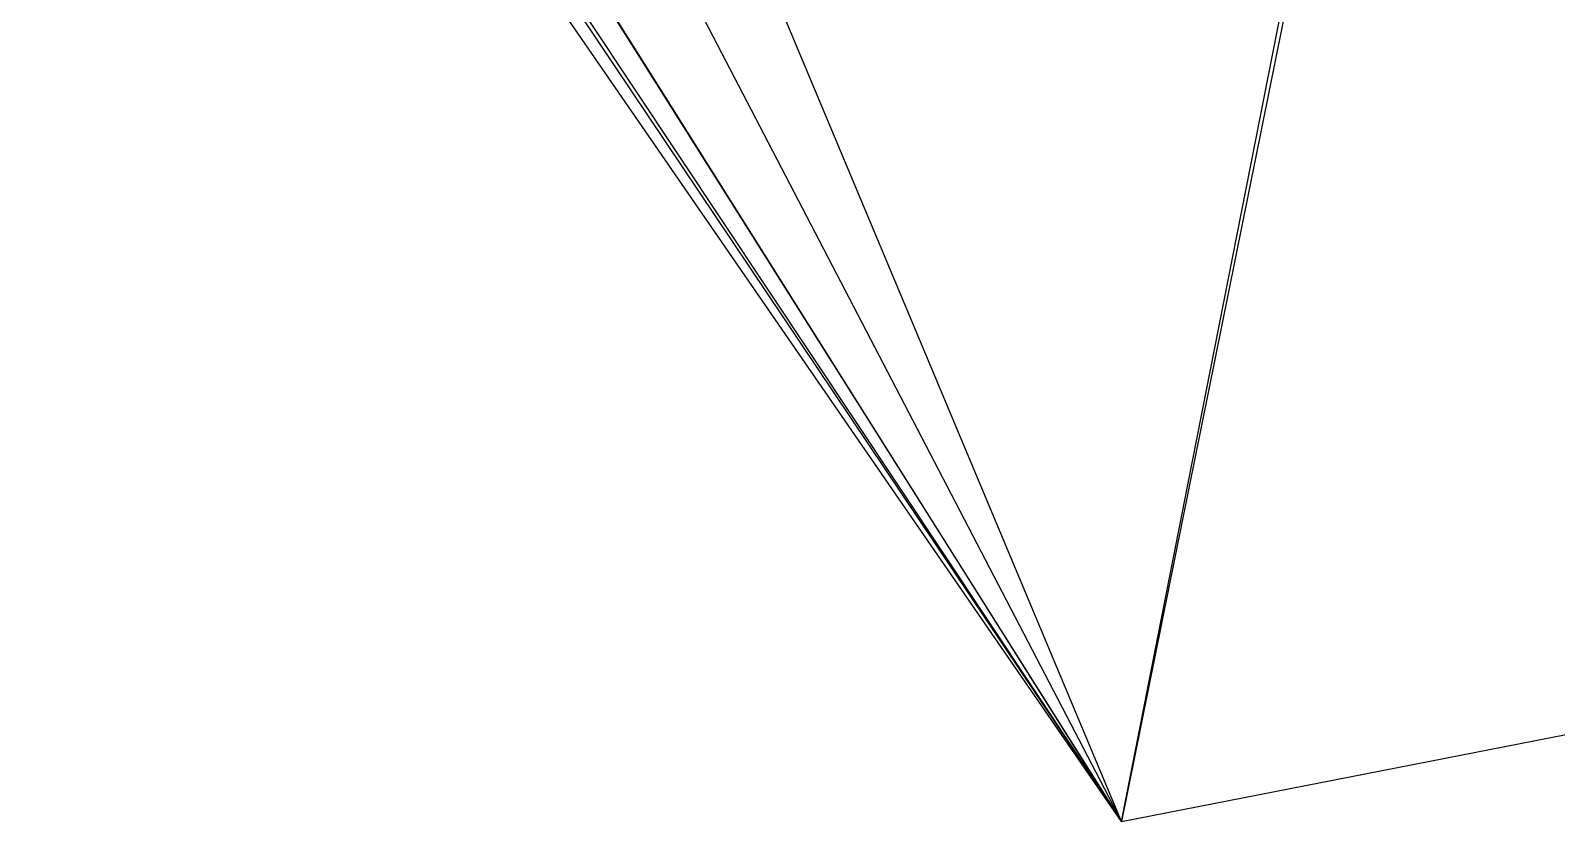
# Model space of a CAD drawing. Header units: metres. Extents: x -4 to 509425, y 7549 to 4732445.
# Drawn here: x 481686 to 483836, y 4715866 to 4716981 of the extents above; entities that cross this region are included whole.
import ezdxf

# ---------------------------------------------------------------- set-up
doc = ezdxf.new("R2010")
doc.units = ezdxf.units.M
doc.header["$LTSCALE"] = 0.01
doc.header["$MEASUREMENT"] = 0
doc.layers.add('-- cruces', color=6, linetype='Continuous')

msp = doc.modelspace()

# ---------------------------------------------------------------- linework, layer by layer
at = {"layer": '-- cruces'}
for points in [[(480412.757, 4720055.433), (483223.023, 4715866.265), (480749.508, 4719797.246)], [(480774.321, 4719750.592), (483223.023, 4715866.265)], [(480911.682, 4719342.924), (483223.023, 4715866.265), (480932.957, 4719187.715)], [(483656.884, 4718015.445), (483223.023, 4715866.265), (492969.325, 4717774.217)]]:
    msp.add_lwpolyline(points, dxfattribs=at)
at = {"layer": '-- cruces', "elevation": 709.065}
for points in [[(482005.687, 4718206.254), (483223.023, 4715866.265), (482246.454, 4718197.356)], [(483223.023, 4715866.265), (483649.097, 4718031.183)]]:
    msp.add_lwpolyline(points, dxfattribs=at)

doc.saveas('drawing.dxf')
